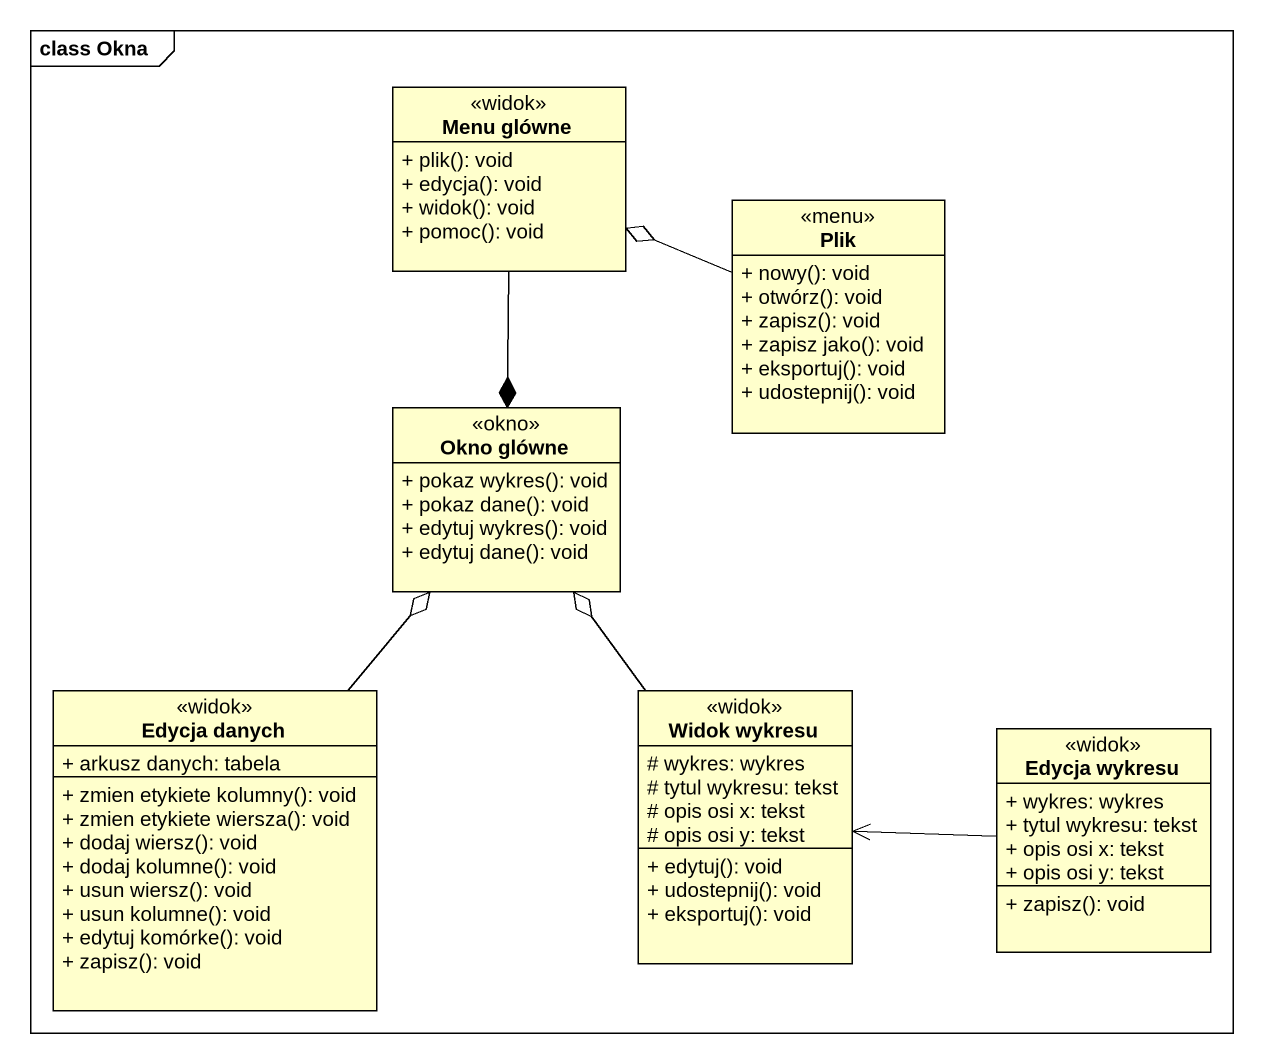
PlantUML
@startuml
mainframe class Okna
hide circle
hide empty members
skinparam classAttributeIconSize 0
class "Menu glówne" as Menu_glówne <<widok>> {
  + plik(): void
  + edycja(): void
  + widok(): void
  + pomoc(): void
}
class Plik <<menu>> {
  + nowy(): void
  + otwórz(): void
  + zapisz(): void
  + zapisz jako(): void
  + eksportuj(): void
  + udostepnij(): void
}
class "Okno glówne" as Okno_glówne <<okno>> {
  + pokaz wykres(): void
  + pokaz dane(): void
  + edytuj wykres(): void
  + edytuj dane(): void
}
class "Edycja danych" as Edycja_danych <<widok>> {
  + arkusz danych: tabela
  + zmien etykiete kolumny(): void
  + zmien etykiete wiersza(): void
  + dodaj wiersz(): void
  + dodaj kolumne(): void
  + usun wiersz(): void
  + usun kolumne(): void
  + edytuj komórke(): void
  + zapisz(): void
}
class "Widok wykresu" as Widok_wykresu <<widok>> {
  # wykres: wykres
  # tytul wykresu: tekst
  # opis osi x: tekst
  # opis osi y: tekst
  + edytuj(): void
  + udostepnij(): void
  + eksportuj(): void
}
class "Edycja wykresu" as Edycja_wykresu <<widok>> {
  + wykres: wykres
  + tytul wykresu: tekst
  + opis osi x: tekst
  + opis osi y: tekst
  + zapisz(): void
}
Menu_glówne --* Okno_glówne
Plik -left-o Menu_glówne
Edycja_danych -up-o Okno_glówne
Widok_wykresu -up-o Okno_glówne
Edycja_wykresu -left-> Widok_wykresu
@enduml
